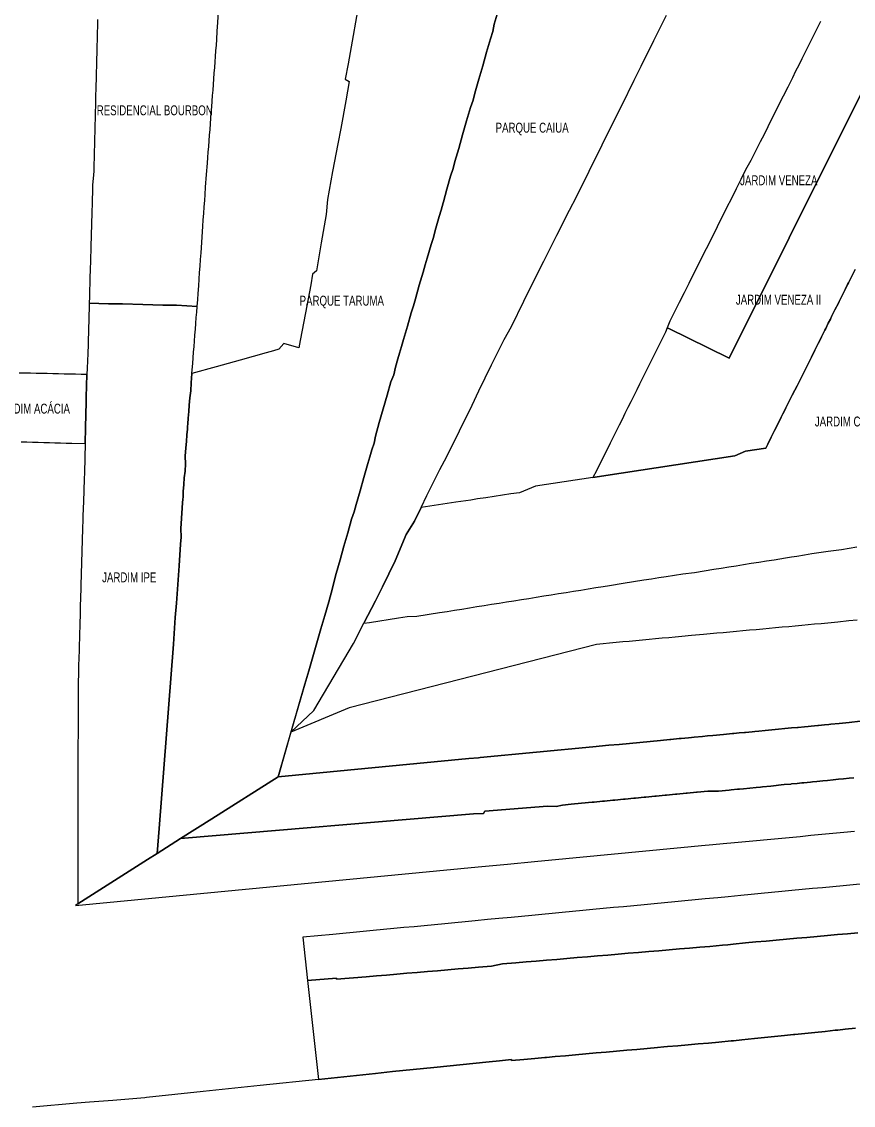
# Model space of a CAD drawing. Header units: millimetres. Extents: x 247112 to 276794, y 7363827 to 7397094.
# Drawn here: x 262161 to 263044, y 7366523 to 7367674 of the extents above; entities that cross this region are included whole.
import ezdxf
from ezdxf.enums import TextEntityAlignment as Align

# ---------------------------------------------------------------- set-up
doc = ezdxf.new("R2010")
doc.units = ezdxf.units.MM
doc.layers.add('BAIRRO', color=3, linetype='Continuous')
doc.styles.add('GEOMAIS', font='', dxfattribs={"width": 0.7, "height": 0.2})
doc.styles.get('GEOMAIS').set_extended_font_data('Arial')

msp = doc.modelspace()

# ---------------------------------------------------------------- linework, layer by layer
at = {"layer": 'BAIRRO'}
for points in [[(262520.79176, 7367703.51569), (262507.41747, 7367629.00183), (262504.51275, 7367612.81834), (262508.7346, 7367610.36597), (262505.03077, 7367589.74121), (262499.72354, 7367560.18793), (262496.55722, 7367544.16976), (262491.08903, 7367514.48169), (262485.65744, 7367484.9923), (262484.2954, 7367468.93857), (262479.00655, 7367438.9313), (262473.78526, 7367409.30736), (262469.61493, 7367405.54732), (262467.85828, 7367394.37744), (262462.26693, 7367364.72357), (262456.67949, 7367335.09041), (262455.21748, 7367327.33661), (262455.21748, 7367327.33661), (262439.07851, 7367331.89272), (262433.92392, 7367325.87923), (262428.19262, 7367324.2773), (262420.28731, 7367322.06771), (262406.65084, 7367318.25622), (262393.01438, 7367314.44474), (262380.16785, 7367310.85404), (262367.44048, 7367307.29666), (262341.55804, 7367300.06234), (262340.77889, 7367290.16931), (262340.51473, 7367281.56791), (262339.40471, 7367274.20382), (262338.79, 7367266.57053), (262338.22811, 7367259.59312), (262337.68269, 7367252.82031), (262337.19197, 7367246.72667), (262336.96212, 7367243.87242), (262336.72641, 7367240.94539), (262336.24478, 7367234.96475), (262335.68289, 7367227.98734), (262335.121, 7367221.00993), (262334.42827, 7367212.40774), (262334.92336, 7367204.23194), (262334.45535, 7367196.48194), (262333.51264, 7367189.21323), (262333.02689, 7367182.21502), (262332.40153, 7367174.68119), (262332.12476, 7367169.21835), (262331.93187, 7367166.43939), (262331.69478, 7367163.0236), (262331.29204, 7367157.22142), (262329.77405, 7367135.35207), (262330.22081, 7367126.36017), (262329.59202, 7367118.79703), (262327.94054, 7367095.98388), (262325.05679, 7367056.14866), (262323.95912, 7367040.98567), (262321.91436, 7367012.73996), (262306.77396, 7366816.92218), (262304.72915, 7366790.47567), (262329.45804, 7366806.16345), (262362.59568, 7366827.18565), (262433.08506, 7366871.90345), (262461.50436, 7366970.16421), (262463.58813, 7366977.36892), (262465.65594, 7366984.51845), (262469.94313, 7366999.34158), (262474.26958, 7367013.92549), (262478.56273, 7367028.81365), (262480.62427, 7367035.96287), (262482.73331, 7367043.27679), (262486.88936, 7367057.68953), (262491.08219, 7367072.22981), (262492.81856, 7367079.45975), (262494.85149, 7367087.72107), (262498.98795, 7367102.2684), (262503.0905, 7367116.69647), (262507.18072, 7367131.0812), (262511.28327, 7367145.50927), (262514.02168, 7367153.07358), (262516.09142, 7367161.09), (262520.18667, 7367175.43446), (262524.29864, 7367189.83744), (262526.41248, 7367197.24161), (262528.46585, 7367204.43394), (262530.52479, 7367211.64579), (262532.63863, 7367219.04995), (262535.03956, 7367226.04431), (262536.43735, 7367233.65896), (262540.55523, 7367248.08266), (262544.67311, 7367262.50635), (262548.8814, 7367277.24672), (262552.88437, 7367291.26793), (262556.06462, 7367298.86706), (262557.7878, 7367306.94362), (262560.37522, 7367315.79798), (262562.05819, 7367321.55724), (262564.14673, 7367328.70437), (262566.29635, 7367336.06051), (262570.4513, 7367350.27911), (262574.58823, 7367364.43599), (262577.14098, 7367371.86749), (262579.04591, 7367379.55796), (262583.1671, 7367393.86506), (262587.20441, 7367407.88096), (262589.37217, 7367415.40652), (262591.43252, 7367422.55921), (262595.62778, 7367437.12344), (262598.11091, 7367444.4993), (262600.07416, 7367452.10211), (262604.29508, 7367466.98702), (262606.2046, 7367473.72086), (262608.37597, 7367481.37809), (262608.68899, 7367482.48195), (262612.51656, 7367495.97973), (262616.35871, 7367509.52891), (262619.25815, 7367517.74522), (262620.91862, 7367525.13393), (262624.96073, 7367539.1242), (262629.12427, 7367553.53479), (262633.43248, 7367568.44608), (262637.57383, 7367582.77987), (262640.27831, 7367590.551), (262642.06438, 7367597.74376), (262646.37524, 7367612.71406), (262650.48115, 7367626.97266), (262654.63959, 7367641.41364), (262658.71074, 7367655.55151), (262661.27955, 7367663.29125), (262662.7534, 7367670.94019), (262667.02443, 7367685.2928)], [(262241.33523, 7367675.9272), (262241.15804, 7367668.92913), (262240.98084, 7367661.93105), (262240.80365, 7367654.93297), (262240.61805, 7367647.60285), (262240.44086, 7367640.60477), (262240.26863, 7367633.8027), (262240.09144, 7367626.80462), (262239.91425, 7367619.80654), (262239.73706, 7367612.80846), (262239.55987, 7367605.81039), (262239.20548, 7367591.81423), (262239.02829, 7367584.81615), (262238.8511, 7367577.81807), (262238.67391, 7367570.82), (262238.50178, 7367564.02186), (262238.32459, 7367557.02378), (262238.14739, 7367550.0257), (262237.9702, 7367543.02763), (262237.79301, 7367536.02955), (262237.61582, 7367529.0315), (262237.43863, 7367522.03345), (262237.26187, 7367515.05258), (262236.64842, 7367507.11417), (262236.14815, 7367500.64056), (262235.90051, 7367492.09415), (262235.72527, 7367486.04669), (262235.55003, 7367479.99923), (262235.49527, 7367478.10941), (262235.3748, 7367473.95177), (262235.19956, 7367467.9043), (262235.02432, 7367461.85684), (262234.84909, 7367455.80938), (262234.67385, 7367449.76192), (262234.58517, 7367446.70162), (262234.49861, 7367443.71446), (262234.32337, 7367437.667), (262234.12062, 7367430.66993), (262233.91787, 7367423.67287), (262233.71512, 7367416.67581), (262233.62643, 7367413.61536), (262233.51236, 7367409.67874), (262233.30961, 7367402.68168), (262233.10686, 7367395.68462), (262232.9041, 7367388.68756), (262232.70135, 7367381.69049), (262232.4986, 7367374.69343), (262232.4986, 7367374.69343), (262253.1216, 7367374.09584), (262267.95077, 7367374.04344), (262289.32936, 7367373.33138), (262310.60093, 7367372.62288), (262325.0846, 7367372.86349), (262347.16704, 7367371.28137), (262347.75772, 7367378.78131), (262348.23041, 7367385.24282), (262348.79765, 7367393.32534), (262349.28771, 7367400.30817), (262349.77796, 7367407.2938), (262350.26822, 7367414.27944), (262350.75848, 7367421.26508), (262351.24874, 7367428.25071), (262353.20976, 7367456.19326), (262353.70002, 7367463.17889), (262354.19028, 7367470.16453), (262354.68053, 7367477.15016), (262355.14124, 7367483.71472), (262355.5963, 7367490.1988), (262356.13419, 7367497.86323), (262357.09985, 7367511.61025), (262358.01302, 7367523.36822), (262358.47782, 7367529.35309), (262358.94263, 7367535.33796), (262359.40743, 7367541.32283), (262359.87224, 7367547.30771), (262360.33704, 7367553.29257), (262360.80185, 7367559.27744), (262361.26411, 7367565.2295), (262361.72926, 7367571.21878), (262362.19465, 7367577.21118), (262362.65682, 7367583.20363), (262363.10358, 7367589.19638), (262363.55034, 7367595.18912), (262363.9971, 7367601.18185), (262364.44387, 7367607.17459), (262364.89063, 7367613.16733), (262365.33739, 7367619.16008), (262365.78415, 7367625.15282), (262366.23091, 7367631.14556), (262366.66282, 7367636.93897), (262367.10937, 7367642.92899), (262367.55593, 7367648.91901), (262367.93474, 7367654.71097), (262368.47289, 7367663.81515), (262369.00118, 7367672.75267), (262370.04746, 7367690.45334)], [(262667.02443, 7367685.2928), (262662.7534, 7367670.94019), (262661.27955, 7367663.29125), (262658.71074, 7367655.55151), (262654.63959, 7367641.41364), (262650.48115, 7367626.97266), (262646.37524, 7367612.71406), (262642.06438, 7367597.74376), (262640.27831, 7367590.551), (262637.57383, 7367582.77987), (262633.43248, 7367568.44608), (262629.12427, 7367553.53479), (262624.96073, 7367539.1242), (262620.91862, 7367525.13393), (262619.25815, 7367517.74522), (262616.35871, 7367509.52891), (262612.51656, 7367495.97973), (262608.68899, 7367482.48195), (262608.37597, 7367481.37809), (262606.2046, 7367473.72086), (262604.29508, 7367466.98702), (262600.07416, 7367452.10211), (262598.11091, 7367444.4993), (262595.62778, 7367437.12344), (262591.43252, 7367422.55921), (262589.37217, 7367415.40652), (262587.20441, 7367407.88096), (262583.1671, 7367393.86506), (262579.04591, 7367379.55796), (262577.14098, 7367371.86749), (262574.58823, 7367364.43599), (262570.4513, 7367350.27911), (262566.29635, 7367336.06051), (262564.14673, 7367328.70437), (262562.05819, 7367321.55724), (262560.37522, 7367315.79798), (262557.7878, 7367306.94362), (262556.06462, 7367298.86706), (262552.88437, 7367291.26793), (262548.8814, 7367277.24672), (262544.67311, 7367262.50635), (262540.55523, 7367248.08266), (262536.43735, 7367233.65896), (262535.03956, 7367226.04431), (262532.63863, 7367219.04995), (262530.52479, 7367211.64579), (262528.46585, 7367204.43394), (262526.41248, 7367197.24161), (262524.29864, 7367189.83744), (262520.18667, 7367175.43446), (262516.09142, 7367161.09), (262514.02168, 7367153.07358), (262511.28327, 7367145.50927), (262507.18072, 7367131.0812), (262503.0905, 7367116.69647), (262498.98795, 7367102.2684), (262494.85149, 7367087.72107), (262492.81856, 7367079.45975), (262491.08219, 7367072.22981), (262486.88936, 7367057.68953), (262482.73331, 7367043.27679), (262480.62427, 7367035.96287), (262478.56273, 7367028.81365), (262474.26958, 7367013.92549), (262469.94313, 7366999.34158), (262465.65594, 7366984.51845), (262463.58813, 7366977.36892), (262461.50436, 7366970.16421), (262446.79395, 7366919.30243), (262470.93325, 7366942.08628), (262513.26882, 7367013.23504), (262524.29865, 7367034.876), (262536.43917, 7367058.70941), (262540.23648, 7367065.90912), (262544.18048, 7367073.69462), (262557.64665, 7367101.1837), (262569.10204, 7367129.06879), (262577.89222, 7367143.25478), (262585.08604, 7367157.85693), (262591.31347, 7367170.49749), (262604.95185, 7367198.18093), (262612.32483, 7367211.99354), (262625.77062, 7367239.35351), (262639.1764, 7367266.63207), (262646.43606, 7367281.63502), (262660.00662, 7367309.24888), (262673.28088, 7367336.25983), (262681.0342, 7367350.17999), (262694.31439, 7367377.02767), (262708.17011, 7367405.03889), (262715.59232, 7367419.34456), (262729.32698, 7367447.07994), (262742.53378, 7367473.74937), (262750.11157, 7367487.80718), (262763.60593, 7367515.05729), (262777.33953, 7367542.79053), (262784.62814, 7367557.50895), (262798.14738, 7367584.80931), (262811.51539, 7367611.80427), (262818.83089, 7367626.49903), (262832.44528, 7367653.78734), (262845.80499, 7367680.56516)], [(263009.29929, 7367673.84004), (263004.35412, 7367663.95835), (262999.40895, 7367654.07667), (262994.46377, 7367644.19498), (262989.48464, 7367634.24544), (262986.19531, 7367627.67253), (262982.90598, 7367621.09965), (262979.4824, 7367614.25848), (262974.53723, 7367604.37679), (262969.59205, 7367594.4951), (262965.5643, 7367586.44665), (262961.44704, 7367578.21935), (262957.4193, 7367570.17091), (262953.39156, 7367562.12248), (262949.36381, 7367554.07405), (262945.33607, 7367546.02561), (262940.46353, 7367536.28908), (262935.40648, 7367526.18382), (262935.40648, 7367526.18382), (262929.7644, 7367516.24008), (262924.72585, 7367506.18148), (262919.80497, 7367496.3578), (262914.65709, 7367486.08095), (262909.61854, 7367476.02235), (262899.54143, 7367455.90515), (262889.47739, 7367435.81403), (262886.20724, 7367429.28575), (262882.84821, 7367422.58002), (262879.48917, 7367415.87428), (262876.13013, 7367409.16855), (262872.7711, 7367402.46282), (262869.41206, 7367395.75708), (262864.37351, 7367385.69848), (262859.33495, 7367375.63988), (262854.2964, 7367365.58128), (262849.25784, 7367355.52267), (262846.49848, 7367348.77881), (262848.86447, 7367347.61814), (262868.49468, 7367337.98823), (262912.21661, 7367316.53974), (262975.94296, 7367444.27442), (262998.09403, 7367488.4823), (263078.10866, 7367648.17107)], [(263078.10866, 7367648.17107), (262998.09403, 7367488.4823), (262975.94296, 7367444.27442), (262912.21661, 7367316.53974), (262868.49468, 7367337.98823), (262848.86447, 7367347.61814), (262846.49848, 7367348.77881), (262844.55441, 7367344.0275), (262826.52962, 7367307.75997), (262823.4142, 7367301.49146), (262820.29879, 7367295.22296), (262817.18337, 7367288.95445), (262814.06795, 7367282.68594), (262810.95253, 7367276.41744), (262807.83711, 7367270.14893), (262804.7217, 7367263.88043), (262801.60628, 7367257.61192), (262798.49086, 7367251.34341), (262795.37544, 7367245.07491), (262792.26002, 7367238.8064), (262789.14461, 7367232.53789), (262786.02919, 7367226.26939), (262771.35591, 7367196.74541), (262767.37117, 7367189.7452), (262797.52576, 7367194.32844), (262855.74273, 7367203.19275), (262918.46113, 7367212.74247), (262929.78166, 7367217.53702), (262951.28622, 7367220.81011), (262953.45494, 7367225.16905), (262957.03723, 7367232.36915), (262957.46395, 7367233.22683), (262960.60083, 7367239.53169), (262961.91841, 7367242.17992), (262964.1644, 7367246.69416), (262966.37287, 7367251.133), (262967.72797, 7367253.85663), (262969.491, 7367257.40016), (262971.29154, 7367261.0191), (262972.60912, 7367263.66733), (262975.72724, 7367269.93449), (262979.30957, 7367277.13466), (262981.93333, 7367282.33908), (262984.58933, 7367287.11472), (262989.0836, 7367296.14277), (262992.64876, 7367303.30444), (262996.21393, 7367310.46612), (262998.0023, 7367314.0586), (262999.77909, 7367317.62779), (263003.34426, 7367324.78947), (263003.7957, 7367325.69632), (263006.90942, 7367331.95115), (263009.58909, 7367337.33404), (263010.47459, 7367339.11282), (263014.03975, 7367346.2745), (263014.84771, 7367347.89751), (263017.60492, 7367353.43617), (263019.79437, 7367357.83434), (263021.17008, 7367360.59785), (263024.74104, 7367367.77116), (263028.30041, 7367374.9212), (263029.1975, 7367376.72326), (263031.86558, 7367382.08288), (263033.65395, 7367385.67535), (263035.43074, 7367389.24455), (263038.11041, 7367394.62745), (263038.99591, 7367396.40623), (263042.56686, 7367403.57954), (263046.12624, 7367410.72958)], [(263046.12624, 7367410.72958), (263042.56686, 7367403.57954), (263038.99591, 7367396.40623), (263038.11041, 7367394.62745), (263035.43074, 7367389.24455), (263033.65395, 7367385.67535), (263031.86558, 7367382.08288), (263029.1975, 7367376.72326), (263028.30041, 7367374.9212), (263024.74104, 7367367.77116), (263021.17008, 7367360.59785), (263019.79437, 7367357.83434), (263017.60492, 7367353.43617), (263014.84771, 7367347.89751), (263014.03975, 7367346.2745), (263010.47459, 7367339.11282), (263009.58909, 7367337.33404), (263006.90942, 7367331.95115), (263003.7957, 7367325.69632), (263003.34426, 7367324.78947), (262999.77909, 7367317.62779), (262998.0023, 7367314.0586), (262996.21393, 7367310.46612), (262992.64876, 7367303.30444), (262989.0836, 7367296.14277), (262984.58933, 7367287.11472), (262981.93333, 7367282.33908), (262979.30957, 7367277.13466), (262975.72724, 7367269.93449), (262972.60912, 7367263.66733), (262971.29154, 7367261.0191), (262969.491, 7367257.40016), (262967.72797, 7367253.85663), (262966.37287, 7367251.133), (262964.1644, 7367246.69416), (262961.91841, 7367242.17992), (262960.60083, 7367239.53169), (262957.46395, 7367233.22683), (262957.03723, 7367232.36915), (262953.45494, 7367225.16905), (262951.28622, 7367220.81011), (262929.78166, 7367217.53702), (262918.46113, 7367212.74247), (262855.74273, 7367203.19275), (262797.52576, 7367194.32844), (262767.37117, 7367189.7452), (262706.48815, 7367180.49152), (262689.43687, 7367173.52216), (262680.5366, 7367172.18604), (262671.63633, 7367170.84992), (262662.73606, 7367169.51381), (262653.83579, 7367168.17769), (262644.93552, 7367166.84158), (262637.73395, 7367165.76047), (262621.94039, 7367163.38953), (262585.08604, 7367157.85693), (262577.89222, 7367143.25478), (262569.10204, 7367129.06879), (262557.64665, 7367101.1837), (262544.18048, 7367073.69462), (262540.23648, 7367065.90912), (262536.43917, 7367058.70941), (262524.29865, 7367034.876), (262530.37155, 7367035.81032), (262560.97913, 7367040.56996), (262570.39764, 7367042.03336), (262580.40152, 7367042.3257), (262604.70031, 7367046.2044), (262612.6003, 7367047.46543), (262620.50029, 7367048.72647), (262628.40027, 7367049.9875), (262636.30026, 7367051.24854), (262644.20025, 7367052.50957), (262652.10023, 7367053.77061), (262660.00022, 7367055.03164), (262667.90021, 7367056.29268), (262675.8002, 7367057.55371), (262683.70018, 7367058.81475), (262691.60017, 7367060.07578), (262699.50016, 7367061.33682), (262707.40014, 7367062.59785), (262715.30013, 7367063.85889), (262723.20012, 7367065.11992), (262731.1001, 7367066.38096), (262739.00009, 7367067.64199), (262746.90008, 7367068.90303), (262754.80006, 7367070.16406), (262762.70005, 7367071.4251), (262770.60004, 7367072.68613), (262778.50002, 7367073.94717), (262785.09651, 7367075.00013), (262799.61036, 7367077.33218), (262821.73722, 7367080.85886), (262829.6375, 7367082.11805), (262837.53779, 7367083.37723), (262845.43807, 7367084.63642), (262863.2137, 7367087.46958), (262875.56277, 7367088.93078), (262896.01906, 7367092.19611), (262903.92098, 7367093.45746), (262911.82291, 7367094.7188), (262919.72483, 7367095.98014), (262927.62676, 7367097.24149), (262935.72623, 7367098.53437), (262943.81866, 7367099.82612), (262951.92517, 7367101.12012), (262960.02465, 7367102.413), (262966.14864, 7367103.39054), (262972.27263, 7367104.36808), (262978.39512, 7367105.34539), (262984.32011, 7367106.29116), (262992.2201, 7367107.5522), (262999.95715, 7367108.78722), (263017.45109, 7367111.57969), (263031.4799, 7367113.37355), (263047.87762, 7367115.99103)], [(262160.13924, 7367227.70908), (262166.13665, 7367227.53279), (262172.13406, 7367227.3565), (262178.13147, 7367227.18021), (262184.12888, 7367227.00392), (262190.12629, 7367226.82763), (262196.1237, 7367226.65134), (262202.12111, 7367226.47505), (262208.11852, 7367226.29876), (262214.11593, 7367226.12247), (262228.21669, 7367225.79565), (262228.39514, 7367242.79768), (262229.14597, 7367270.00318), (262229.15342, 7367270.24913), (262229.15276, 7367270.24915), (262229.15276, 7367270.24915), (262229.28219, 7367274.85806), (262229.94825, 7367299.0003), (262223.94978, 7367299.1375), (262217.95131, 7367299.27469), (262211.95281, 7367299.41189), (262205.95431, 7367299.54909), (262199.95581, 7367299.68628), (262193.95731, 7367299.82348), (262187.95881, 7367299.96067), (262181.96031, 7367300.09787), (262175.96181, 7367300.23506), (262169.96331, 7367300.37226), (262163.96481, 7367300.50946), (262157.96631, 7367300.64665)], [(263048.30877, 7367038.25583), (263039.55166, 7367037.38765), (263027.64344, 7367036.03195), (263010.06765, 7367034.41511), (263003.09708, 7367033.77387), (262996.3244, 7367033.15083), (262989.55172, 7367032.52779), (262982.58046, 7367031.88649), (262975.60989, 7367031.24525), (262968.63863, 7367030.60394), (262961.66737, 7367029.96264), (262954.89469, 7367029.3396), (262947.92343, 7367028.69829), (262940.95216, 7367028.05699), (262933.9809, 7367027.41568), (262927.00964, 7367026.77438), (262920.03838, 7367026.13307), (262913.06712, 7367025.49177), (262906.09586, 7367024.85046), (262899.1246, 7367024.20916), (262892.15334, 7367023.56785), (262885.22286, 7367022.9303), (262872.35355, 7367021.74642), (262862.01786, 7367020.79561), (262855.04725, 7367020.15436), (262848.07665, 7367019.51312), (262841.10604, 7367018.87187), (262834.13543, 7367018.23063), (262827.16482, 7367017.58938), (262820.19422, 7367016.94814), (262813.22361, 7367016.30689), (262806.253, 7367015.66565), (262799.28239, 7367015.0244), (262792.31179, 7367014.38316), (262785.34118, 7367013.74191), (262778.37057, 7367013.10067), (262771.39997, 7367012.45942), (262508.78752, 7366944.95673), (262446.79395, 7366919.30243), (262433.08506, 7366871.90345), (262635.86353, 7366891.14731), (262645.85994, 7366892.06533), (262647.81054, 7366892.28109), (262767.38405, 7366903.62872), (262784.5478, 7366905.25757), (262795.49859, 7366906.29681), (262806.44939, 7366907.33605), (262817.40019, 7366908.37529), (262828.35099, 7366909.41453), (262839.30179, 7366910.45377), (262849.11768, 7366911.38531), (262850.25258, 7366911.49301), (262859.0616, 7366912.4497), (262861.20338, 7366912.53225), (262869.02822, 7366913.27484), (262872.40306, 7366913.59511), (262875.00139, 7366913.8417), (262883.85162, 7366914.68159), (262889.24884, 7366915.33593), (262894.93022, 7366915.73296), (262906.37878, 7366916.81944), (262915.83648, 7366917.71698), (262917.42913, 7366917.86813), (262922.80524, 7366918.37832), (262928.47949, 7366918.91681), (262929.77399, 7366919.03966), (262936.74275, 7366919.701), (262939.52984, 7366919.9655), (262943.7115, 7366920.36234), (262950.68026, 7366921.02369), (262957.64901, 7366921.68503), (262964.61777, 7366922.34637), (262971.58652, 7366923.00771), (262978.55527, 7366923.66905), (262985.07843, 7366924.2881), (262985.52403, 7366924.33039), (262992.49278, 7366924.99173), (262996.12878, 7366925.33679), (262999.46154, 7366925.65307), (263006.43029, 7366926.31441), (263007.17914, 7366926.38548), (263013.48894, 7366926.98428), (263018.22949, 7366927.43416), (263020.25853, 7366927.62672), (263029.27984, 7366928.48285), (263039.92419, 7366929.49301), (263051.31495, 7366930.83119)], [(263051.31495, 7366930.83119), (263039.92419, 7366929.49301), (263029.27984, 7366928.48285), (263020.25853, 7366927.62672), (263018.22949, 7366927.43416), (263013.48894, 7366926.98428), (263007.17914, 7366926.38548), (263006.43029, 7366926.31441), (262999.46154, 7366925.65307), (262996.12878, 7366925.33679), (262992.49278, 7366924.99173), (262985.52403, 7366924.33039), (262985.07843, 7366924.2881), (262978.55527, 7366923.66905), (262971.58652, 7366923.00771), (262964.61777, 7366922.34637), (262957.64901, 7366921.68503), (262950.68026, 7366921.02369), (262943.7115, 7366920.36234), (262939.52984, 7366919.9655), (262936.74275, 7366919.701), (262929.77399, 7366919.03966), (262928.47949, 7366918.91681), (262922.80524, 7366918.37832), (262917.42913, 7366917.86813), (262915.83648, 7366917.71698), (262906.37878, 7366916.81944), (262894.93022, 7366915.73296), (262889.24884, 7366915.33593), (262883.85162, 7366914.68159), (262875.00139, 7366913.8417), (262872.40306, 7366913.59511), (262869.02822, 7366913.27484), (262861.20338, 7366912.53225), (262859.0616, 7366912.4497), (262850.25258, 7366911.49301), (262849.11768, 7366911.38531), (262839.30179, 7366910.45377), (262828.35099, 7366909.41453), (262817.40019, 7366908.37529), (262806.44939, 7366907.33605), (262795.49859, 7366906.29681), (262784.5478, 7366905.25757), (262767.38405, 7366903.62872), (262647.81054, 7366892.28109), (262645.85994, 7366892.06533), (262635.86353, 7366891.14731), (262433.08506, 7366871.90345), (262362.59568, 7366827.18565), (262329.45804, 7366806.16345), (262640.80927, 7366832.35497), (262651.31552, 7366832.74302), (262652.59178, 7366835.44413), (262719.20101, 7366840.58187), (262728.51054, 7366840.14071), (262735.33142, 7366841.83356), (262744.44593, 7366842.70315), (262755.54553, 7366843.76213), (262766.64512, 7366844.8211), (262768.9845, 7366845.04429), (262777.74472, 7366845.88008), (262779.93478, 7366846.08902), (262788.84432, 7366846.93905), (262790.88505, 7366847.13375), (262799.94392, 7366847.99803), (262801.83533, 7366848.17848), (262811.04352, 7366849.05701), (262812.7856, 7366849.22321), (262822.14311, 7366850.11598), (262823.73588, 7366850.26794), (262833.24271, 7366851.17496), (262834.68616, 7366851.31267), (262844.34231, 7366852.23393), (262845.63643, 7366852.3574), (262855.44191, 7366853.29291), (262856.58671, 7366853.40213), (262866.5415, 7366854.35189), (262867.53698, 7366854.44686), (262877.6411, 7366855.41086), (262878.48726, 7366855.49159), (262889.58686, 7366856.55057), (262900.85927, 7366856.50721), (262912.30274, 7366857.64797), (262914.36979, 7366857.85402), (262921.0371, 7366858.51867), (262923.34819, 7366858.74905), (262927.70442, 7366859.18331), (262934.37174, 7366859.84795), (262934.39364, 7366859.85013), (262941.03906, 7366860.51259), (262945.43909, 7366860.95121), (262947.70638, 7366861.17723), (262956.48454, 7366862.0523), (262959.30022, 7366862.33298), (262967.53, 7366863.15338), (262970.89339, 7366863.48866), (262977.66234, 7366864.16344), (262978.57545, 7366864.25446), (262984.6282, 7366864.85784), (262989.6209, 7366865.35554), (262991.55393, 7366865.54824), (262998.55991, 7366866.24664), (263000.66635, 7366866.45663), (263005.52576, 7366866.94104), (263011.7118, 7366867.55771), (263016.72048, 7366868.05701), (263022.95627, 7366868.67863), (263028.31323, 7366869.21265), (263033.8027, 7366869.75987), (263039.90598, 7366870.36829), (263044.84815, 7366870.86096)], [(263044.84815, 7366870.86096), (263039.90598, 7366870.36829), (263033.8027, 7366869.75987), (263028.31323, 7366869.21265), (263022.95627, 7366868.67863), (263016.72048, 7366868.05701), (263011.7118, 7366867.55771), (263005.52576, 7366866.94104), (263000.66635, 7366866.45663), (262998.55991, 7366866.24664), (262991.55393, 7366865.54824), (262989.6209, 7366865.35554), (262984.6282, 7366864.85784), (262978.57545, 7366864.25446), (262977.66234, 7366864.16344), (262970.89339, 7366863.48866), (262967.53, 7366863.15338), (262959.30022, 7366862.33298), (262956.48454, 7366862.0523), (262947.70638, 7366861.17723), (262945.43909, 7366860.95121), (262941.03906, 7366860.51259), (262934.39364, 7366859.85013), (262934.37174, 7366859.84795), (262927.70442, 7366859.18331), (262923.34819, 7366858.74905), (262921.0371, 7366858.51867), (262914.36979, 7366857.85402), (262912.30274, 7366857.64797), (262900.85927, 7366856.50721), (262889.58686, 7366856.55057), (262878.48726, 7366855.49159), (262877.6411, 7366855.41086), (262867.53698, 7366854.44686), (262866.5415, 7366854.35189), (262856.58671, 7366853.40213), (262855.44191, 7366853.29291), (262845.63643, 7366852.3574), (262844.34231, 7366852.23393), (262834.68616, 7366851.31267), (262833.24271, 7366851.17496), (262823.73588, 7366850.26794), (262822.14311, 7366850.11598), (262812.7856, 7366849.22321), (262811.04352, 7366849.05701), (262801.83533, 7366848.17848), (262799.94392, 7366847.99803), (262790.88505, 7366847.13375), (262788.84432, 7366846.93905), (262779.93478, 7366846.08902), (262777.74472, 7366845.88008), (262768.9845, 7366845.04429), (262766.64512, 7366844.8211), (262755.54553, 7366843.76213), (262744.44593, 7366842.70315), (262735.33142, 7366841.83356), (262728.51054, 7366840.14071), (262719.20101, 7366840.58187), (262652.59178, 7366835.44413), (262651.31552, 7366832.74302), (262640.80927, 7366832.35497), (262329.45804, 7366806.16345), (262304.72915, 7366790.47567), (262294.38803, 7366783.91536), (262220.52156, 7366737.05517), (262217.75768, 7366735.30178), (262645.54028, 7366776.11512), (262657.48678, 7366777.2549), (262676.83641, 7366779.10098), (262705.45102, 7366781.83101), (262716.55061, 7366782.88999), (262727.65021, 7366783.94896), (262738.74981, 7366785.00794), (262749.84941, 7366786.06691), (262760.949, 7366787.12589), (262772.0486, 7366788.18487), (262783.1482, 7366789.24384), (262794.2478, 7366790.30282), (262805.3474, 7366791.36179), (262816.44699, 7366792.42077), (262827.54659, 7366793.47975), (262838.64619, 7366794.53872), (262849.74579, 7366795.5977), (262860.84538, 7366796.65668), (262871.94498, 7366797.71565), (262883.04458, 7366798.77463), (262894.99033, 7366799.91433), (262906.06316, 7366800.95152), (262918.01086, 7366802.07066), (262929.61008, 7366803.15716), (262941.20931, 7366804.24365), (262952.80853, 7366805.33015), (262964.40776, 7366806.41664), (262976.00698, 7366807.50314), (262987.60621, 7366808.58964), (262999.20543, 7366809.67613), (263010.80466, 7366810.76263), (263022.40388, 7366811.84913), (263034.00311, 7366812.93562), (263045.60233, 7366814.02212)], [(263054.95165, 7366758.1995), (263044.1007, 7366757.16425), (263033.24975, 7366756.12899), (263022.3988, 7366755.09374), (263011.54785, 7366754.05849), (263000.6969, 7366753.02323), (262989.84595, 7366751.98798), (262978.995, 7366750.95273), (262968.14405, 7366749.91747), (262957.2931, 7366748.88222), (262946.44215, 7366747.84697), (262935.5912, 7366746.81171), (262924.74025, 7366745.77646), (262911.35105, 7366744.49904), (262900.37721, 7366743.45206), (262886.98801, 7366742.17464), (262876.13729, 7366741.13941), (262865.28656, 7366740.10418), (262854.43583, 7366739.06894), (262843.5851, 7366738.03371), (262832.73437, 7366736.99848), (262821.88365, 7366735.96325), (262811.03292, 7366734.92802), (262800.18219, 7366733.89278), (262789.33146, 7366732.85755), (262778.48074, 7366731.82232), (262767.63001, 7366730.78709), (262756.77928, 7366729.75185), (262745.92855, 7366728.71662), (262735.07782, 7366727.68139), (262724.2271, 7366726.64616), (262713.37637, 7366725.61092), (262702.52564, 7366724.57569), (262691.67491, 7366723.54046), (262680.82419, 7366722.50523), (262667.6006, 7366721.24361), (262655.72734, 7366720.11082), (262642.58474, 7366718.85693), (262631.75296, 7366717.8235), (262620.92118, 7366716.79008), (262610.08941, 7366715.75665), (262599.25763, 7366714.72323), (262588.42585, 7366713.68981), (262577.59408, 7366712.65638), (262566.7623, 7366711.62296), (262555.93052, 7366710.58953), (262545.09875, 7366709.55611), (262534.26697, 7366708.52268), (262523.43519, 7366707.48926), (262491.18165, 7366704.41206), (262459.26687, 7366701.36718), (262464.31177, 7366655.523), (262464.31177, 7366655.523), (262495.20037, 7366658.14005), (262495.31595, 7366656.80925), (262526.70416, 7366659.46863), (262537.54532, 7366660.38716), (262548.38647, 7366661.30568), (262559.22763, 7366662.2242), (262570.06879, 7366663.14272), (262580.90995, 7366664.06124), (262591.75111, 7366664.97977), (262602.59227, 7366665.89829), (262613.43342, 7366666.81681), (262624.27458, 7366667.73533), (262635.11574, 7366668.65386), (262645.9569, 7366669.57238), (262659.90907, 7366670.75448), (262671.68024, 7366673.0924), (262685.65571, 7366674.27648), (262696.5168, 7366675.19669), (262707.37788, 7366676.1169), (262718.23897, 7366677.03711), (262729.10006, 7366677.95732), (262739.96114, 7366678.87753), (262750.82223, 7366679.79774), (262761.68332, 7366680.71796), (262772.5444, 7366681.63817), (262783.40549, 7366682.55838), (262794.26658, 7366683.47859), (262805.12767, 7366684.3988), (262815.98875, 7366685.31901), (262826.84984, 7366686.23922), (262837.71093, 7366687.15944), (262848.57201, 7366688.07965), (262859.4331, 7366688.99986), (262870.29419, 7366689.92007), (262881.15527, 7366690.84028), (262891.76869, 7366691.73951), (262905.20235, 7366692.87768), (262910.77384, 7366693.47059), (262916.47189, 7366694.23017), (262929.75253, 7366695.42067), (262940.60979, 7366696.39394), (262951.46706, 7366697.3672), (262962.32432, 7366698.34047), (262973.18159, 7366699.31374), (262984.03885, 7366700.287), (262994.89612, 7366701.26027), (263005.75338, 7366702.23353), (263016.61065, 7366703.2068), (263027.46791, 7366704.18006), (263038.10345, 7366705.13345), (263048.89765, 7366706.10107)], [(263048.89765, 7366706.10107), (263038.10345, 7366705.13345), (263027.46791, 7366704.18006), (263016.61065, 7366703.2068), (263005.75338, 7366702.23353), (262994.89612, 7366701.26027), (262984.03885, 7366700.287), (262973.18159, 7366699.31374), (262962.32432, 7366698.34047), (262951.46706, 7366697.3672), (262940.60979, 7366696.39394), (262929.75253, 7366695.42067), (262916.47189, 7366694.23017), (262910.77384, 7366693.47059), (262905.20235, 7366692.87768), (262891.76869, 7366691.73951), (262881.15527, 7366690.84028), (262870.29419, 7366689.92007), (262859.4331, 7366688.99986), (262848.57201, 7366688.07965), (262837.71093, 7366687.15944), (262826.84984, 7366686.23922), (262815.98875, 7366685.31901), (262805.12767, 7366684.3988), (262794.26658, 7366683.47859), (262783.40549, 7366682.55838), (262772.5444, 7366681.63817), (262761.68332, 7366680.71796), (262750.82223, 7366679.79774), (262739.96114, 7366678.87753), (262729.10006, 7366677.95732), (262718.23897, 7366677.03711), (262707.37788, 7366676.1169), (262696.5168, 7366675.19669), (262685.65571, 7366674.27648), (262671.68024, 7366673.0924), (262659.90907, 7366670.75448), (262645.9569, 7366669.57238), (262635.11574, 7366668.65386), (262624.27458, 7366667.73533), (262613.43342, 7366666.81681), (262602.59227, 7366665.89829), (262591.75111, 7366664.97977), (262580.90995, 7366664.06124), (262570.06879, 7366663.14272), (262559.22763, 7366662.2242), (262548.38647, 7366661.30568), (262537.54532, 7366660.38716), (262526.70416, 7366659.46863), (262495.31595, 7366656.80925), (262495.20037, 7366658.14005), (262464.31177, 7366655.523), (262475.88132, 7366550.38775), (262536.54479, 7366556.76696), (262554.81775, 7366558.6885), (262598.42749, 7366563.116), (262657.33458, 7366569.09657), (262668.42669, 7366570.2227), (262681.04356, 7366571.50363), (262681.12581, 7366570.58864), (262694.34237, 7366571.75949), (262705.74323, 7366572.76949), (262716.60072, 7366573.73136), (262718.17546, 7366573.87086), (262727.45821, 7366574.69322), (262738.31569, 7366575.65509), (262749.17318, 7366576.61695), (262760.03067, 7366577.57881), (262770.88815, 7366578.54068), (262781.74564, 7366579.50254), (262792.60313, 7366580.46441), (262803.46061, 7366581.42627), (262814.3181, 7366582.38814), (262825.17559, 7366583.35), (262836.03307, 7366584.31186), (262842.90981, 7366584.92107), (262846.89056, 7366585.27373), (262857.74805, 7366586.23559), (262868.60553, 7366587.19746), (262879.46302, 7366588.15932), (262890.32051, 7366589.12119), (262901.17799, 7366590.08305), (262914.42213, 7366591.30101), (262916.88084, 7366591.52712), (262925.79445, 7366592.49997), (262939.1553, 7366593.86103), (262949.70175, 7366594.93539), (262960.44614, 7366596.02991), (262971.19054, 7366597.12444), (262980.49978, 7366598.07276), (262981.93493, 7366598.21896), (262992.67933, 7366599.31348), (263003.42372, 7366600.408), (263014.16812, 7366601.50253), (263024.91251, 7366602.59705), (263027.74293, 7366602.88538), (263035.65691, 7366603.69157), (263046.4013, 7366604.78609)], [(263046.4013, 7366604.78609), (263035.65691, 7366603.69157), (263027.74293, 7366602.88538), (263024.91251, 7366602.59705), (263014.16812, 7366601.50253), (263003.42372, 7366600.408), (262992.67933, 7366599.31348), (262981.93493, 7366598.21896), (262980.49978, 7366598.07276), (262971.19054, 7366597.12444), (262960.44614, 7366596.02991), (262949.70175, 7366594.93539), (262939.1553, 7366593.86103), (262925.79445, 7366592.49997), (262925.79445, 7366592.49997), (262916.88084, 7366591.52712), (262914.42213, 7366591.30101), (262901.17799, 7366590.08305), (262890.32051, 7366589.12119), (262879.46302, 7366588.15932), (262868.60553, 7366587.19746), (262857.74805, 7366586.23559), (262846.89056, 7366585.27373), (262842.90981, 7366584.92107), (262836.03307, 7366584.31186), (262825.17559, 7366583.35), (262814.3181, 7366582.38814), (262803.46061, 7366581.42627), (262792.60313, 7366580.46441), (262781.74564, 7366579.50254), (262770.88815, 7366578.54068), (262760.03067, 7366577.57881), (262749.17318, 7366576.61695), (262738.31569, 7366575.65509), (262727.45821, 7366574.69322), (262718.17546, 7366573.87086), (262716.60072, 7366573.73136), (262705.74323, 7366572.76949), (262694.34237, 7366571.75949), (262681.12581, 7366570.58864), (262681.04356, 7366571.50363), (262668.42669, 7366570.2227), (262657.33458, 7366569.09657), (262598.42749, 7366563.116), (262554.81775, 7366558.6885), (262536.54479, 7366556.76696), (262475.88132, 7366550.38775), (262414.16388, 7366543.8977), (262353.50278, 7366537.51874), (262293.50393, 7366531.20942), (262291.66464, 7366531.016), (262257.58693, 7366528.15451), (262232.87973, 7366526.33675), (262219.1984, 7366525.33019), (262172.11645, 7366520.94464)]]:
    msp.add_lwpolyline(points, dxfattribs=at)
msp.add_lwpolyline([(262229.94825, 7367299.0003), (262229.28219, 7367274.85806), (262229.15276, 7367270.24915), (262229.14597, 7367270.00318), (262228.39514, 7367242.79768), (262228.21669, 7367225.79565), (262227.36536, 7367195.02632), (262227.17188, 7367188.03355), (262226.51194, 7367164.18121), (262225.73691, 7367149.09531), (262225.67091, 7367147.81063), (262225.23169, 7367132.24208), (262225.06248, 7367126.24447), (262224.89328, 7367120.24686), (262224.72407, 7367114.24924), (262224.58281, 7367109.24194), (262224.55487, 7367108.25163), (262224.38566, 7367102.25402), (262224.21082, 7367096.05648), (262224.04253, 7367090.09125), (262223.87332, 7367084.09364), (262223.70976, 7367078.29595), (262223.54055, 7367072.29817), (262223.41909, 7367067.9928), (262223.37134, 7367066.3004), (262223.20777, 7367060.50254), (262223.03855, 7367054.50429), (262222.86932, 7367048.50603), (262222.7001, 7367042.50777), (262222.5309, 7367036.51016), (262222.36169, 7367030.51239), (262222.22023, 7367025.49821), (262222.19248, 7367024.51461), (262222.02327, 7367018.517), (262221.85406, 7367012.51922), (262221.64685, 7367005.17431), (262221.4708, 7366998.93435), (262221.19064, 7366989.0037), (262220.95543, 7366980.66652), (262220.72885, 7366972.63509), (262220.64098, 7366935.02022), (262220.53246, 7366888.56099), (262220.41467, 7366838.13453), (262220.48115, 7366775.26852), (262220.52156, 7366737.05517), (262294.38803, 7366783.91536), (262304.72915, 7366790.47567), (262306.77396, 7366816.92218), (262321.91436, 7367012.73996), (262323.95912, 7367040.98567), (262325.05679, 7367056.14866), (262327.94054, 7367095.98388), (262329.59202, 7367118.79703), (262330.22081, 7367126.36017), (262329.77405, 7367135.35207), (262331.29204, 7367157.22142), (262331.69478, 7367163.0236), (262331.93187, 7367166.43939), (262332.12476, 7367169.21835), (262332.40153, 7367174.68119), (262333.02689, 7367182.21502), (262333.51264, 7367189.21323), (262334.45535, 7367196.48194), (262334.92336, 7367204.23194), (262334.42827, 7367212.40774), (262335.121, 7367221.00993), (262335.68289, 7367227.98734), (262336.24478, 7367234.96475), (262336.72641, 7367240.94539), (262336.96212, 7367243.87242), (262337.19197, 7367246.72667), (262337.68269, 7367252.82031), (262338.22811, 7367259.59312), (262338.79, 7367266.57053), (262339.40471, 7367274.20382), (262340.51473, 7367281.56791), (262340.77889, 7367290.16931), (262341.55804, 7367300.06234), (262341.87811, 7367304.12641), (262342.39428, 7367310.68026), (262342.86535, 7367316.66166), (262343.33645, 7367322.64329), (262343.80755, 7367328.62491), (262344.27864, 7367334.60654), (262344.7654, 7367340.78705), (262345.26772, 7367347.16514), (262345.75374, 7367353.33625), (262346.24051, 7367359.51699), (262346.69595, 7367365.29974), (262347.16704, 7367371.28137), (262325.0846, 7367372.86349), (262310.60093, 7367372.62288), (262289.32936, 7367373.33138), (262267.95077, 7367374.04344), (262253.1216, 7367374.09584), (262232.4986, 7367374.69343), (262232.32452, 7367368.68595), (262232.13045, 7367361.98876), (262231.93639, 7367355.29157), (262231.76355, 7367349.32671), (262231.5837, 7367343.12023), (262231.40383, 7367336.91283), (262231.22975, 7367330.90535), (262230.95802, 7367321.5276), (262230.13712, 7367305.75777), (262229.94825, 7367299.0003)], close=True, dxfattribs=at)

# ---------------------------------------------------------------- texts
at = {"layer": 'BAIRRO', "style": 'GEOMAIS', "width": 0.7}
for s, p in [('RESIDENCIAL BOURBON', (262302.09295, 7367579.61174)), ('PARQUE CAIUA', (262703.01089, 7367559.83504)), ('JARDIM VENEZA', (262965.02316, 7367505.21113)), ('PARQUE TARUMA', (262500.79693, 7367376.10999)), ('JARDIM VENEZA II', (262964.81831, 7367378.43008)), ('JARDIM ACÁCIA', (262172.37573, 7367264.10898)), ('JARDIM COLORADO', (263053.26588, 7367249.14995)), ('JARDIM IPE', (262275.00198, 7367083.54684))]:
    msp.add_text(s, height=10.5, dxfattribs=at).set_placement(p, align=Align.MIDDLE)

doc.saveas('drawing.dxf')
